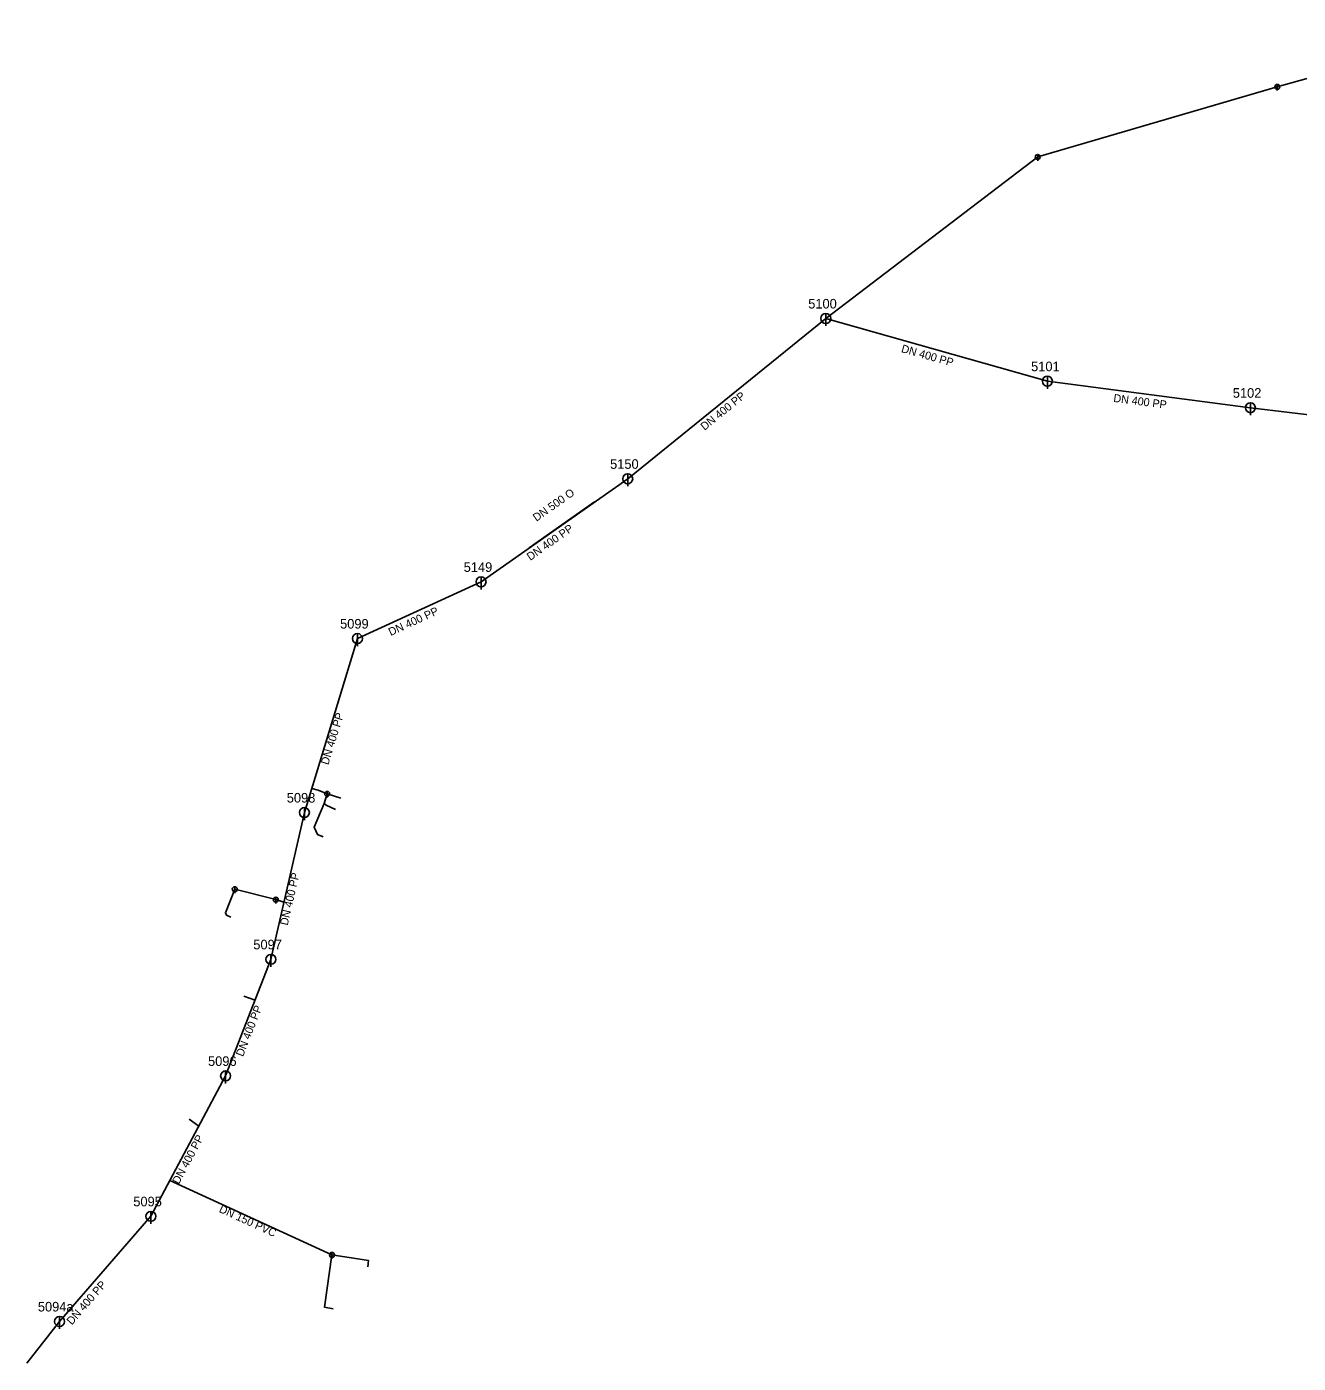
# Model space of a CAD drawing. Extents: x -462045 to -461526, y -1121208 to -1120827.
# Drawn here: x -462045.2 to -461790.2, y -1121158.3 to -1120890.3 of the extents above; entities that cross this region are included whole.
import ezdxf

# ---------------------------------------------------------------- set-up
doc = ezdxf.new("R2010")
doc.units = 0
for name, color, linetype in [('_kanalizacni_chranicka_', 7, 'Continuous'), ('_pripojka_kanal_splaskova_prevzato_z_dokumentace_', 7, 'Continuous'), ('_pripojka_kanal_splaskova_priblizne_', 7, 'Continuous'), ('_stoka_splaskova_smvak_prevzato_z_dokumentace_', 7, 'Continuous'), ('Default', 7, 'Continuous'), ('MoLevel 119', 7, 'Continuous'), ('MoLevel 120', 7, 'Continuous'), ('MoLevel 132', 7, 'Continuous'), ('MoLevel 57', 7, 'Continuous'), ('MoLevel 60', 7, 'Continuous'), ('MoLevel 72', 7, 'Continuous')]:
    doc.layers.add(name, color=color, linetype=linetype)

# ---------------------------------------------------------------- blocks, each defined once
blk = doc.blocks.new('_sachta_kanal_prip_')
at = {"layer": 'Default'}
blk.add_line((0, 0.00005), (0, -0.000075), dxfattribs=at)
blk.add_circle((0, 0), 0.00005, dxfattribs=at)
blk = doc.blocks.new('_sachta_kanal_prevzato_z_dokumentace_')
at = {"layer": 'Default'}
blk.add_line((0, 0.00005), (0, -0.000075), dxfattribs=at)
blk.add_circle((0, 0), 0.00005, dxfattribs=at)

msp = doc.modelspace()

# ---------------------------------------------------------------- linework, layer by layer
at = {"layer": '_kanalizacni_chranicka_'}
msp.add_line((-461944.37, -1120994.83), (-461931.27, -1120985.62), dxfattribs=at)
at = {"layer": '_pripojka_kanal_splaskova_prevzato_z_dokumentace_'}
for p, q in [((-461986.72, -1121043.38), (-461988.01, -1121043.05)), ((-461995.21, -1121065.34), (-461993.58, -1121065.88)), ((-462001.64, -1121084.7), (-461999.38, -1121085.52)), ((-462012.58, -1121109.37), (-462010.64, -1121110.76)), ((-462014.15, -1121122.75), (-462016.45, -1121121.68))]:
    msp.add_line(p, q, dxfattribs=at)
at = {"layer": '_pripojka_kanal_splaskova_priblizne_'}
for p, q in [((-461751.11, -1120890.34), (-461794.36, -1120902.39)), ((-461794.36, -1120902.39), (-461842.42, -1120916.45)), ((-461842.42, -1120916.45), (-461884.91, -1120948.83)), ((-461984.9, -1121044.14), (-461986.72, -1121043.38)), ((-461985.5, -1121046.04), (-461984.9, -1121044.14)), ((-461982.2, -1121044.97), (-461984.9, -1121044.14)), ((-462003.43, -1121063.26), (-461995.21, -1121065.34)), ((-461983.94, -1121136.57), (-462014.15, -1121122.75))]:
    msp.add_line(p, q, dxfattribs=at)
for points in [[(-461985.74, -1121052.77), (-461986.82, -1121052.31), (-461987.5, -1121050.82), (-461985.5, -1121046.04)], [(-461983.24, -1121047.24), (-461985.1, -1121046.42), (-461985.5, -1121046.04)], [(-462004.26, -1121068.87), (-462005.12, -1121068.47), (-462005.33, -1121068.01), (-462003.43, -1121063.26)], [(-461983.72, -1121147.36), (-461985.44, -1121147.06), (-461983.94, -1121136.57)], [(-461976.78, -1121138.94), (-461976.59, -1121137.7), (-461983.94, -1121136.57)]]:
    msp.add_lwpolyline(points, dxfattribs=at)
at = {"layer": '_stoka_splaskova_smvak_prevzato_z_dokumentace_'}
for p, q in [((-461884.91, -1120948.83), (-461924.64, -1120980.97)), ((-461840.48, -1120961.4), (-461884.91, -1120948.83)), ((-461799.76, -1120966.72), (-461840.48, -1120961.4)), ((-461759.16, -1120971.68), (-461799.76, -1120966.72)), ((-461924.64, -1120980.97), (-461954.05, -1121001.63)), ((-461954.05, -1121001.63), (-461978.84, -1121013)), ((-461978.84, -1121013), (-461989.48, -1121047.88)), ((-461989.48, -1121047.88), (-461996.19, -1121077.31)), ((-461996.19, -1121077.31), (-462005.27, -1121100.68)), ((-462005.27, -1121100.68), (-462020.26, -1121128.83)), ((-462020.26, -1121128.83), (-462038.57, -1121149.91)), ((-462038.57, -1121149.91), (-462045.16, -1121158.29))]:
    msp.add_line(p, q, dxfattribs=at)

# ---------------------------------------------------------------- block references
at = {"layer": 'MoLevel 119', "xscale": 20000, "yscale": 20000}
for p in [(-461884.91, -1120948.83), (-461840.48, -1120961.4), (-461799.76, -1120966.72), (-461924.64, -1120980.97), (-461954.05, -1121001.63), (-461978.84, -1121013), (-461989.48, -1121047.88), (-461996.19, -1121077.31), (-462005.27, -1121100.68), (-462020.26, -1121128.83), (-462038.57, -1121149.91)]:
    msp.add_blockref('_sachta_kanal_prevzato_z_dokumentace_', p, dxfattribs=at)
at = {"layer": 'MoLevel 57', "xscale": 10000, "yscale": 10000}
for p in [(-461794.36, -1120902.39), (-461842.42, -1120916.45), (-461984.9, -1121044.14), (-462003.43, -1121063.26), (-461995.21, -1121065.34), (-461983.94, -1121136.57)]:
    msp.add_blockref('_sachta_kanal_prip_', p, dxfattribs=at)

# ---------------------------------------------------------------- texts
at = {"layer": 'MoLevel 120'}
for s, p in [('5100', (-461888.44, -1120946.83)), ('5101', (-461843.74, -1120959.4)), ('5102', (-461803.29, -1120964.72)), ('5150', (-461928.17, -1120978.97)), ('5149', (-461957.53, -1120999.63)), ('5099', (-461982.32, -1121011)), ('5098', (-461993.01, -1121045.88)), ('5097', (-461999.72, -1121075.31)), ('5096', (-462008.8, -1121098.68)), ('5095', (-462023.79, -1121126.83)), ('5094a', (-462042.93, -1121147.91))]:
    msp.add_text(s, height=1.926, dxfattribs=at).set_placement(p)
at = {"layer": 'MoLevel 132'}
msp.add_text('DN 500 O', height=1.605, rotation=35.0981, dxfattribs=at).set_placement((-461942.95, -1120989.6))
at = {"layer": 'MoLevel 60'}
msp.add_text('DN 150 PVC', height=1.605, rotation=335.4126, dxfattribs=at).set_placement((-462006.73, -1121127.91))
at = {"layer": 'MoLevel 72'}
for rotation, p in [(344.2029, (-461869.9, -1120955.55)), (38.9715, (-461909.23, -1120971.37)), (352.5566, (-461827.3, -1120965.54)), (35.0874, (-461944.18, -1120997.45)), (24.6387, (-461972.17, -1121012.51)), (73.0359, (-461984.68, -1121038.43)), (77.1562, (-461992.83, -1121070.61)), (68.7672, (-462001.78, -1121096.93)), (61.9645, (-462014.65, -1121122.52)), (49.0226, (-462036.11, -1121150.72))]:
    msp.add_text('DN 400 PP', height=1.605, rotation=rotation, dxfattribs=at).set_placement(p)

doc.saveas('drawing.dxf')
